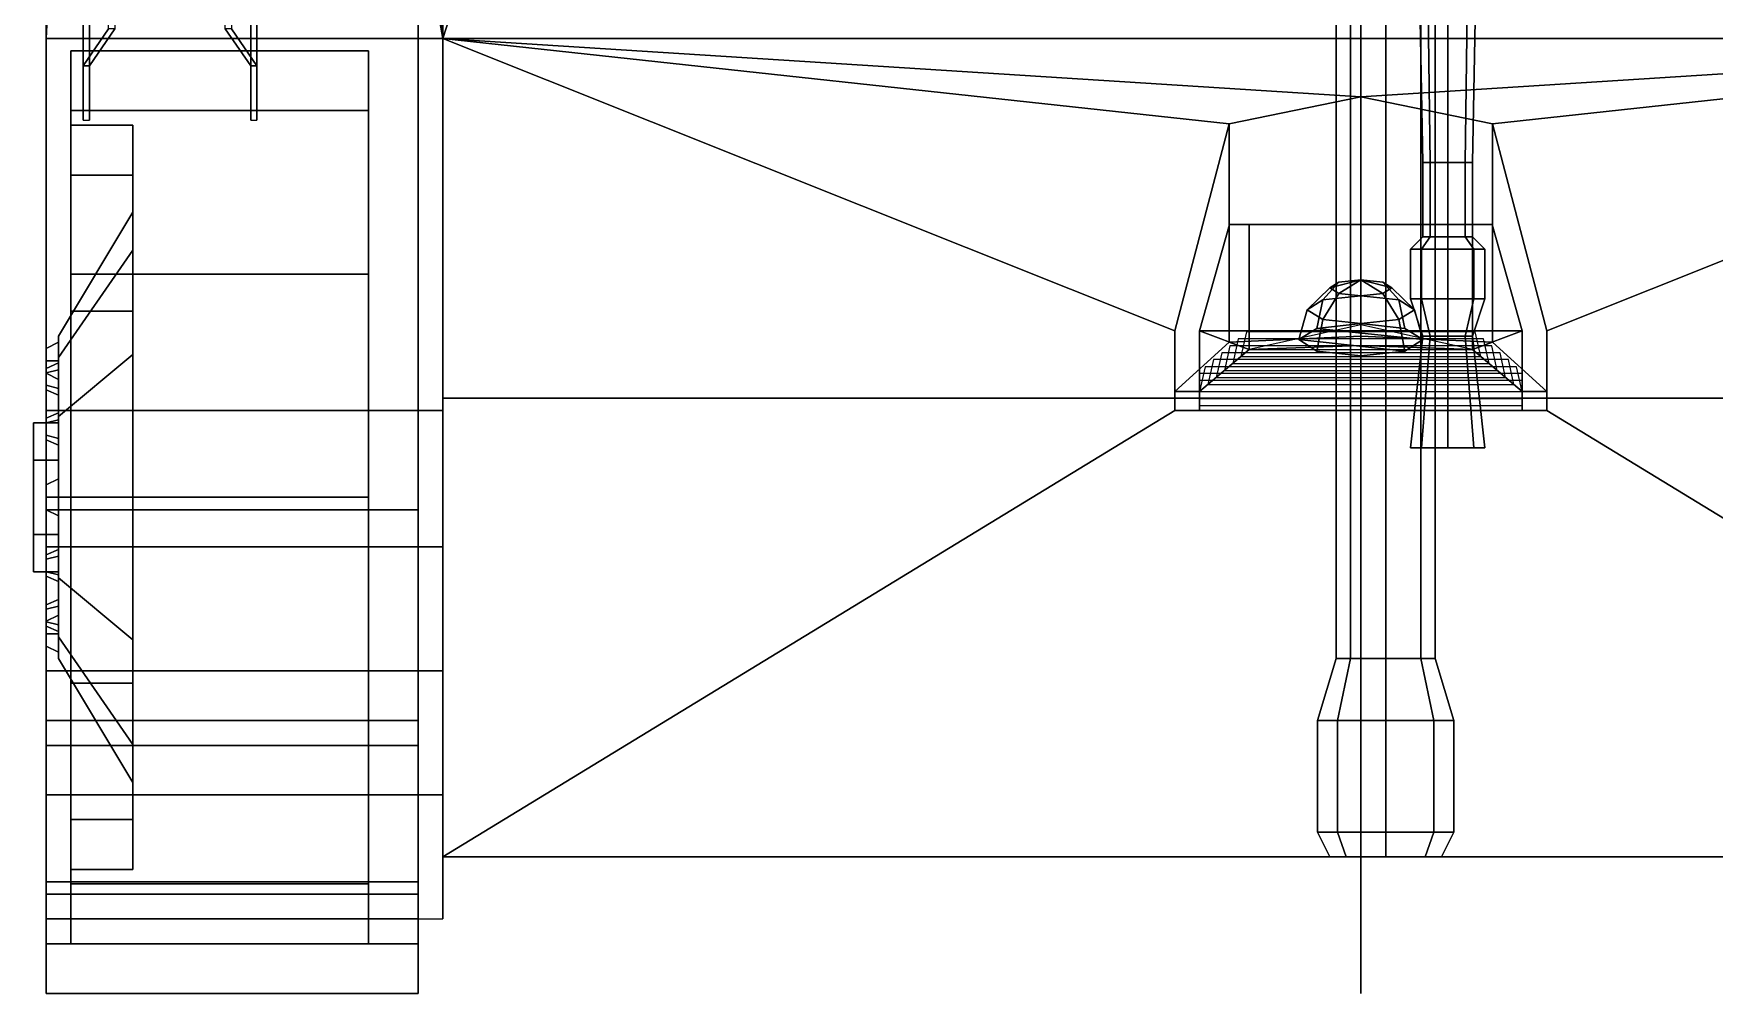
# Model space of a CAD drawing. Header units: millimetres. Extents: x -1.07 to 1.07, y -4.27 to 2.56.
# Drawn here: x -1.07 to 0.285, y -2.32 to -1.546 of the extents above; entities that cross this region are included whole.
import ezdxf

# ---------------------------------------------------------------- set-up
doc = ezdxf.new("R2010")
doc.units = ezdxf.units.MM
for name, color, linetype in [('fenders', 6, 'Continuous'), ('gun', 1, 'Continuous'), ('reference', 9, 'Continuous'), ('tracks', 3, 'Continuous'), ('wheels', 2, 'Continuous')]:
    doc.layers.add(name, color=color, linetype=linetype)

msp = doc.modelspace()

# ---------------------------------------------------------------- linework, layer by layer
for points in [[(-0.74, 2.22, 0.85), (-0.74, 1.82, 0.3), (-0.74, -1.84, 0.3), (-0.74, -2.21, 0.64)], [(-0.74, 2.22, 0.85), (-0.74, 2.22, 0.85), (-0.74, -2.21, 0.64), (-0.74, -1.55, 1.06)], [(-0.74, -1.84, 0.3), (-0.74, 1.82, 0.3), (0.74, 1.82, 0.3), (0.74, -1.84, 0.3)], [(-0.76, -1.08, 1.1408), (-0.76, -1.08, 1.1408), (-0.99, -0.14, 0.9815), (-0.74, -1.55, 1.06)], [(-0.76, -1.08, 1.1408), (-0.74, -1.55, 1.06), (-0.74, -1.55, 1.06), (-0.64, -1.24, 1.1133)], [(-0.03, -1.08, 1.1408), (-0.15, -1.24, 1.1133), (0.74, -1.55, 1.06), (0.7767, -1.08, 1.1408)], [(-0.64, -1.24, 1.1133), (-0.74, -1.55, 1.06), (0.74, -1.55, 1.06), (-0.15, -1.24, 1.1133)], [(-1.03, -1.55, 1.06), (-1.03, -1.572, 1.14), (-1.03, -1.33, 1.14), (-1.03, -1.33, 1.0477)], [(-1.03, -1.572, 1.14), (-1.0095, -1.5423, 1.1895), (-1.0095, -1.33, 1.1895), (-1.03, -1.33, 1.14)], [(-1.025, -1.572, 1.14), (-1.025, -1.55, 1.06), (-1.025, -1.33, 1.0477), (-1.025, -1.33, 1.14)], [(-1.0045, -1.5423, 1.1895), (-1.025, -1.572, 1.14), (-1.025, -1.33, 1.14), (-1.0045, -1.33, 1.1895)], [(-0.895, -1.572, 1.14), (-0.9155, -1.5423, 1.1895), (-0.9155, -1.33, 1.1895), (-0.895, -1.33, 1.14)], [(-0.9105, -1.5423, 1.1895), (-0.89, -1.572, 1.14), (-0.89, -1.33, 1.14), (-0.9105, -1.33, 1.1895)], [(-0.895, -1.55, 1.06), (-0.895, -1.572, 1.14), (-0.895, -1.33, 1.14), (-0.895, -1.33, 1.0477)], [(-0.89, -1.572, 1.14), (-0.89, -1.55, 1.06), (-0.89, -1.33, 1.0477), (-0.89, -1.33, 1.14)], [(-1.025, -1.572, 1.14), (-1.0045, -1.5423, 1.1895), (-1.0095, -1.5423, 1.1895), (-1.03, -1.572, 1.14)], [(-0.9155, -1.5423, 1.1895), (-0.895, -1.572, 1.14), (-0.89, -1.572, 1.14), (-0.9105, -1.5423, 1.1895)], [(-1.03, -1.616, 1.0666), (-1.03, -1.616, 1.0666), (-1.03, -1.572, 1.14), (-1.03, -1.55, 1.06)], [(-1.025, -1.616, 1.0666), (-1.025, -1.616, 1.0666), (-1.025, -1.55, 1.06), (-1.025, -1.572, 1.14)], [(-0.895, -1.616, 1.0666), (-0.895, -1.616, 1.0666), (-0.895, -1.572, 1.14), (-0.895, -1.55, 1.06)], [(-0.89, -1.616, 1.0666), (-0.89, -1.616, 1.0666), (-0.89, -1.55, 1.06), (-0.89, -1.572, 1.14)], [(-0.74, -1.55, 1.06), (-0.74, -2.21, 0.64), (-0.15, -1.85, 0.8691), (-0.15, -1.7857, 0.91)], [(-0.15, -1.7857, 0.91), (-0.1061, -1.619, 1.0161), (-0.74, -1.55, 1.06)], [(-0.1061, -1.619, 1.0161), (0, -1.5971, 1.03), (-0.74, -1.55, 1.06)], [(0, -1.5971, 1.03), (0.74, -1.55, 1.06), (-0.74, -1.55, 1.06)], [(0.1061, -1.619, 1.0161), (0.74, -1.55, 1.06), (0, -1.5971, 1.03)], [(0.15, -1.7857, 0.91), (0.74, -1.55, 1.06), (0.1061, -1.619, 1.0161)], [(0.15, -1.7857, 0.91), (0.15, -1.85, 0.8691), (0.74, -2.21, 0.64), (0.74, -1.55, 1.06)], [(-1.025, -1.616, 1.0666), (-1.025, -1.572, 1.14), (-1.03, -1.572, 1.14), (-1.03, -1.616, 1.0666)], [(-0.895, -1.572, 1.14), (-0.895, -1.616, 1.0666), (-0.89, -1.616, 1.0666), (-0.89, -1.572, 1.14)], [(-0.1061, -1.7949, 1.0161), (0, -1.79, 1.03), (0, -1.5971, 1.03), (-0.1061, -1.619, 1.0161)], [(0, -1.79, 1.03), (0.1061, -1.7949, 1.0161), (0.1061, -1.619, 1.0161), (0, -1.5971, 1.03)], [(-0.15, -1.8347, 0.91), (-0.1061, -1.7949, 1.0161), (-0.1061, -1.619, 1.0161), (-0.15, -1.7857, 0.91)], [(0.1061, -1.7949, 1.0161), (0.15, -1.8347, 0.91), (0.15, -1.7857, 0.91), (0.1061, -1.619, 1.0161)], [(-0.1058, -1.7, 0.9645), (-0.09, -1.7, 1), (-0.09, -1.8009, 1), (-0.13, -1.7857, 0.91)], [(0.13, -1.7857, 0.91), (0.1058, -1.7, 0.9645), (-0.1058, -1.7, 0.9645), (-0.13, -1.7857, 0.91)], [(0.1058, -1.7, 0.9645), (0.09, -1.7, 1), (-0.09, -1.7, 1), (-0.1058, -1.7, 0.9645)], [(-0.09, -1.7, 1), (0, -1.7, 1.01), (0, -1.7975, 1.01), (-0.09, -1.8009, 1)], [(0.09, -1.7, 1), (0, -1.7, 1.01), (0, -1.7, 1.01), (-0.09, -1.7, 1)], [(0, -1.7, 1.01), (0.09, -1.7, 1), (0.09, -1.8009, 1), (0, -1.7975, 1.01)], [(0.09, -1.7, 1), (0.1058, -1.7, 0.9645), (0.13, -1.7857, 0.91), (0.09, -1.8009, 1)], [(-0.025, -1.7511, 0.9505), (-0.0433, -1.7688, 0.9552), (-0.0306, -1.7609, 0.9848), (-0.0177, -1.7465, 0.9676)], [(-0.0177, -1.7465, 0.9676), (-0.0306, -1.7609, 0.9848), (0, -1.7576, 0.9971), (0, -1.7446, 0.9746)], [(0, -1.7446, 0.9488), (-0.0177, -1.7557, 0.9334), (-0.025, -1.7511, 0.9505), (0, -1.7446, 0.9488)], [(0, -1.7446, 0.9488), (-0.025, -1.7511, 0.9505), (-0.0177, -1.7465, 0.9676), (0, -1.7446, 0.9488)], [(0, -1.7446, 0.9488), (0, -1.7576, 0.9263), (-0.0177, -1.7557, 0.9334), (0, -1.7446, 0.9488)], [(0, -1.7446, 0.9488), (-0.0177, -1.7465, 0.9676), (0, -1.7446, 0.9746), (0, -1.7446, 0.9488)], [(0, -1.7446, 0.9488), (0.025, -1.7511, 0.9505), (0.0177, -1.7557, 0.9334), (0, -1.7446, 0.9488)], [(0, -1.7446, 0.9488), (0.0177, -1.7557, 0.9334), (0, -1.7576, 0.9263), (0, -1.7446, 0.9488)], [(0, -1.7446, 0.9488), (0, -1.7446, 0.9746), (0.0177, -1.7465, 0.9676), (0, -1.7446, 0.9488)], [(0, -1.7446, 0.9746), (0, -1.7576, 0.9971), (0.0306, -1.7609, 0.9848), (0.0177, -1.7465, 0.9676)], [(0, -1.7446, 0.9488), (0.0177, -1.7465, 0.9676), (0.025, -1.7511, 0.9505), (0, -1.7446, 0.9488)], [(0.0177, -1.7465, 0.9676), (0.0306, -1.7609, 0.9848), (0.0433, -1.7688, 0.9552), (0.025, -1.7511, 0.9505)], [(-0.0433, -1.7688, 0.9552), (-0.05, -1.7929, 0.9617), (-0.0354, -1.7838, 0.9959), (-0.0306, -1.7609, 0.9848)], [(-0.0177, -1.7557, 0.9334), (-0.0306, -1.7767, 0.9257), (-0.0433, -1.7688, 0.9552), (-0.025, -1.7511, 0.9505)], [(-0.0306, -1.7609, 0.9848), (-0.0354, -1.7838, 0.9959), (0, -1.78, 1.01), (0, -1.7576, 0.9971)], [(0, -1.7576, 0.9263), (0, -1.78, 0.9134), (-0.0306, -1.7767, 0.9257), (-0.0177, -1.7557, 0.9334)], [(0.0177, -1.7557, 0.9334), (0.0306, -1.7767, 0.9257), (0, -1.78, 0.9134), (0, -1.7576, 0.9263)], [(0, -1.7576, 0.9971), (0, -1.78, 1.01), (0.0354, -1.7838, 0.9959), (0.0306, -1.7609, 0.9848)], [(0.025, -1.7511, 0.9505), (0.0433, -1.7688, 0.9552), (0.0306, -1.7767, 0.9257), (0.0177, -1.7557, 0.9334)], [(0.0306, -1.7609, 0.9848), (0.0354, -1.7838, 0.9959), (0.05, -1.7929, 0.9617), (0.0433, -1.7688, 0.9552)], [(-0.0306, -1.7767, 0.9257), (-0.0354, -1.8021, 0.9276), (-0.05, -1.7929, 0.9617), (-0.0433, -1.7688, 0.9552)], [(0.0433, -1.7688, 0.9552), (0.05, -1.7929, 0.9617), (0.0354, -1.8021, 0.9276), (0.0306, -1.7767, 0.9257)], [(-0.15, -1.85, 0.8691), (-0.15, -1.8347, 0.91), (-0.15, -1.7857, 0.91)], [(-0.13, -1.7857, 0.91), (-0.13, -1.7857, 0.91), (-0.13, -1.8347, 0.91), (-0.13, -1.85, 0.8691)], [(-0.13, -1.7857, 0.91), (-0.13, -1.7857, 0.91), (-0.09, -1.8009, 1), (-0.13, -1.8347, 0.91)], [(0.13, -1.85, 0.8691), (0.13, -1.7857, 0.91), (-0.13, -1.7857, 0.91), (-0.13, -1.85, 0.8691)], [(0.0967, -1.8065, 0.985), (0.0922, -1.7865, 0.995), (-0.0922, -1.7865, 0.995), (-0.0967, -1.8065, 0.985)], [(0.09, -1.8009, 1), (0, -1.7809, 1.01), (0, -1.7809, 1.01), (-0.09, -1.8009, 1)], [(0.0354, -1.8021, 0.9276), (0.05, -1.7929, 0.9617), (-0.0354, -1.7838, 0.9959), (-0.05, -1.7929, 0.9617)], [(0, -1.78, 0.9134), (0, -1.8059, 0.9134), (-0.0354, -1.8021, 0.9276), (-0.0306, -1.7767, 0.9257)], [(0.05, -1.7929, 0.9617), (0.0354, -1.7838, 0.9959), (0, -1.78, 1.01), (-0.0354, -1.7838, 0.9959)], [(0.0306, -1.7767, 0.9257), (0.0354, -1.8021, 0.9276), (0, -1.8059, 0.9134), (0, -1.78, 0.9134)], [(0.13, -1.7857, 0.91), (0.13, -1.7857, 0.91), (0.13, -1.8347, 0.91), (0.09, -1.8009, 1)], [(0.13, -1.7857, 0.91), (0.13, -1.7857, 0.91), (0.13, -1.85, 0.8691), (0.13, -1.8347, 0.91)], [(0.15, -1.8347, 0.91), (0.15, -1.85, 0.8691), (0.15, -1.7857, 0.91)], [(-0.13, -1.8347, 0.91), (-0.09, -1.8009, 1), (-0.1061, -1.7949, 1.0161), (-0.15, -1.8347, 0.91)], [(0.11, -1.8178, 0.955), (0.1056, -1.7978, 0.965), (-0.1056, -1.7978, 0.965), (-0.11, -1.8178, 0.955)], [(-0.09, -1.8009, 1), (0, -1.7975, 1.01), (0, -1.79, 1.03), (-0.1061, -1.7949, 1.0161)], [(0.1033, -1.8122, 0.97), (0.0989, -1.7922, 0.98), (-0.0989, -1.7922, 0.98), (-0.1033, -1.8122, 0.97)], [(0, -1.8059, 0.9134), (0.0354, -1.8021, 0.9276), (-0.05, -1.7929, 0.9617), (-0.0354, -1.8021, 0.9276)], [(0, -1.7975, 1.01), (0.09, -1.8009, 1), (0.1061, -1.7949, 1.0161), (0, -1.79, 1.03)], [(0.09, -1.8009, 1), (0.13, -1.8347, 0.91), (0.15, -1.8347, 0.91), (0.1061, -1.7949, 1.0161)], [(0.13, -1.8347, 0.91), (0.1256, -1.8147, 0.92), (-0.1256, -1.8147, 0.92), (-0.13, -1.8347, 0.91)], [(0.1233, -1.829, 0.925), (0.1189, -1.809, 0.935), (-0.1189, -1.809, 0.935), (-0.1233, -1.829, 0.925)], [(0.1167, -1.8234, 0.94), (0.1122, -1.8034, 0.95), (-0.1122, -1.8034, 0.95), (-0.1167, -1.8234, 0.94)], [(0.13, -1.8403, 0.895), (0.13, -1.8203, 0.905), (-0.13, -1.8203, 0.905), (-0.13, -1.8403, 0.895)], [(0.13, -1.8459, 0.88), (0.13, -1.8259, 0.89), (-0.13, -1.8259, 0.89), (-0.13, -1.8459, 0.88)], [(-0.74, -2.21, 0.64), (-0.74, -1.84, 0.3), (0.74, -1.84, 0.3), (0.74, -2.21, 0.64)], [(-0.13, -1.85, 0.8691), (-0.13, -1.8347, 0.91), (-0.15, -1.8347, 0.91), (-0.15, -1.85, 0.8691)], [(0.13, -1.8347, 0.91), (0.13, -1.85, 0.8691), (0.15, -1.85, 0.8691), (0.15, -1.8347, 0.91)], [(-0.15, -1.85, 0.8691), (-0.74, -2.21, 0.64), (0.74, -2.21, 0.64), (0.15, -1.85, 0.8691)]]:
    msp.add_3dface(points)
at = {"layer": 'fenders'}
for points in [[(-1.06, 2.22, 0.82), (-1.06, -1.85, 1.05), (-1.06, -1.55, 1.06), (-1.06, 2.22, 0.85)], [(-1.06, 1.22, 0.9057), (-1.06, -1.55, 1.06), (-1.06, -1.55, 1.06), (-0.99, -0.14, 0.9815)], [(-0.99, -0.14, 0.9815), (-1.06, -1.55, 1.06), (-1.06, -1.55, 1.06), (-0.74, -1.55, 1.06)], [(-1.06, -1.85, 1.05), (-1.06, -1.85, 1.05), (-1.06, -1.85, 1.09), (-1.06, -1.55, 1.06)], [(-1.06, -1.55, 1.06), (-1.06, -1.85, 1.09), (-0.74, -1.85, 1.09), (-0.74, -1.55, 1.06)], [(-0.74, -1.96, 1.09), (-0.74, -2.06, 1.07), (-0.74, -2.21, 0.64), (-0.74, -1.55, 1.06)], [(-0.74, -1.85, 1.09), (-0.74, -1.96, 1.09), (-0.74, -1.55, 1.06)], [(-1.06, -1.85, 1.05), (-1.06, -1.95, 1.05), (-1.06, -1.96, 1.09), (-1.06, -1.85, 1.09)], [(-1.06, -1.85, 1.09), (-1.06, -1.96, 1.09), (-0.74, -1.96, 1.09), (-0.74, -1.85, 1.09)], [(-1.06, -1.95, 1.05), (-1.06, -2.04, 1.04), (-1.06, -2.06, 1.07), (-1.06, -1.96, 1.09)], [(-1.06, -1.96, 1.09), (-1.06, -2.06, 1.07), (-0.74, -2.06, 1.07), (-0.74, -1.96, 1.09)], [(-1.06, -2.04, 1.04), (-1.06, -2.14, 0.99), (-1.06, -2.16, 1.02), (-1.06, -2.06, 1.07)], [(-1.06, -2.06, 1.07), (-1.06, -2.16, 1.02), (-0.74, -2.16, 1.02), (-0.74, -2.06, 1.07)], [(-1.06, -2.14, 0.99), (-1.06, -2.24, 0.91), (-1.06, -2.26, 0.93), (-1.06, -2.16, 1.02)], [(-1.06, -2.16, 1.02), (-1.06, -2.26, 0.93), (-0.74, -2.26, 0.93), (-0.74, -2.16, 1.02)], [(-0.74, -2.16, 1.02), (-0.74, -2.26, 0.93), (-0.74, -2.21, 0.64)]]:
    msp.add_3dface(points, dxfattribs=at)
at = {"layer": 'gun'}
for points in [[(0.04, -1.12, 1.63), (0.0488, -1.12, 1.6088), (0.0559, -1.65, 1.6159), (0.05, -1.65, 1.63)], [(0.0488, -1.12, 1.6512), (0.04, -1.12, 1.63), (0.05, -1.65, 1.63), (0.0559, -1.65, 1.6441)], [(0.0488, -1.12, 1.6088), (0.07, -1.12, 1.6), (0.07, -1.65, 1.61), (0.0559, -1.65, 1.6159)], [(0.07, -1.12, 1.66), (0.0488, -1.12, 1.6512), (0.0559, -1.65, 1.6441), (0.07, -1.65, 1.65)], [(0.07, -1.12, 1.6), (0.0912, -1.12, 1.6088), (0.0841, -1.65, 1.6159), (0.07, -1.65, 1.61)], [(0.0912, -1.12, 1.6512), (0.07, -1.12, 1.66), (0.07, -1.65, 1.65), (0.0841, -1.65, 1.6441)], [(0.0912, -1.12, 1.6088), (0.1, -1.12, 1.63), (0.09, -1.65, 1.63), (0.0841, -1.65, 1.6159)], [(0.1, -1.12, 1.63), (0.0912, -1.12, 1.6512), (0.0841, -1.65, 1.6441), (0.09, -1.65, 1.63)], [(-0.02, -2.05, 13.11), (-0.0083, -2.05, 13.1383), (-0.0083, -1.29, 13.1383), (-0.02, -1.29, 13.11)], [(-0.0083, -2.05, 13.0817), (-0.02, -2.05, 13.11), (-0.02, -1.29, 13.11), (-0.0083, -1.29, 13.0817)], [(-0.0083, -2.05, 13.1383), (0.02, -2.05, 13.15), (0.02, -1.29, 13.15), (-0.0083, -1.29, 13.1383)], [(0.02, -2.05, 13.07), (-0.0083, -2.05, 13.0817), (-0.0083, -1.29, 13.0817), (0.02, -1.29, 13.07)], [(0.02, -2.05, 13.15), (0.0483, -2.05, 13.1383), (0.0483, -1.29, 13.1383), (0.02, -1.29, 13.15)], [(0.0483, -2.05, 13.0817), (0.02, -2.05, 13.07), (0.02, -1.29, 13.07), (0.0483, -1.29, 13.0817)], [(0.0483, -2.05, 13.1383), (0.06, -2.05, 13.11), (0.06, -1.29, 13.11), (0.0483, -1.29, 13.1383)], [(0.06, -2.05, 13.11), (0.0483, -2.05, 13.0817), (0.0483, -1.29, 13.0817), (0.06, -1.29, 13.11)], [(0.05, -1.71, 1.63), (0.0559, -1.71, 1.6441), (0.0559, -1.65, 1.6441), (0.05, -1.65, 1.63)], [(0.0559, -1.71, 1.6159), (0.05, -1.71, 1.63), (0.05, -1.65, 1.63), (0.0559, -1.65, 1.6159)], [(0.0559, -1.71, 1.6441), (0.07, -1.71, 1.65), (0.07, -1.65, 1.65), (0.0559, -1.65, 1.6441)], [(0.07, -1.71, 1.61), (0.0559, -1.71, 1.6159), (0.0559, -1.65, 1.6159), (0.07, -1.65, 1.61)], [(0.07, -1.71, 1.65), (0.0841, -1.71, 1.6441), (0.0841, -1.65, 1.6441), (0.07, -1.65, 1.65)], [(0.0841, -1.71, 1.6159), (0.07, -1.71, 1.61), (0.07, -1.65, 1.61), (0.0841, -1.65, 1.6159)], [(0.0841, -1.71, 1.6441), (0.09, -1.71, 1.63), (0.09, -1.65, 1.63), (0.0841, -1.65, 1.6441)], [(0.09, -1.71, 1.63), (0.0841, -1.71, 1.6159), (0.0841, -1.65, 1.6159), (0.09, -1.65, 1.63)], [(0.04, -1.72, 1.63), (0.0488, -1.72, 1.6512), (0.0559, -1.71, 1.6441), (0.05, -1.71, 1.63)], [(0.0488, -1.72, 1.6088), (0.04, -1.72, 1.63), (0.05, -1.71, 1.63), (0.0559, -1.71, 1.6159)], [(0.04, -1.76, 1.63), (0.0488, -1.76, 1.6512), (0.0488, -1.72, 1.6512), (0.04, -1.72, 1.63)], [(0.0488, -1.76, 1.6088), (0.04, -1.76, 1.63), (0.04, -1.72, 1.63), (0.0488, -1.72, 1.6088)], [(0.0488, -1.72, 1.6512), (0.07, -1.72, 1.66), (0.07, -1.71, 1.65), (0.0559, -1.71, 1.6441)], [(0.07, -1.72, 1.6), (0.0488, -1.72, 1.6088), (0.0559, -1.71, 1.6159), (0.07, -1.71, 1.61)], [(0.0488, -1.76, 1.6512), (0.07, -1.76, 1.66), (0.07, -1.72, 1.66), (0.0488, -1.72, 1.6512)], [(0.07, -1.76, 1.6), (0.0488, -1.76, 1.6088), (0.0488, -1.72, 1.6088), (0.07, -1.72, 1.6)], [(0.07, -1.72, 1.66), (0.0912, -1.72, 1.6512), (0.0841, -1.71, 1.6441), (0.07, -1.71, 1.65)], [(0.0912, -1.72, 1.6088), (0.07, -1.72, 1.6), (0.07, -1.71, 1.61), (0.0841, -1.71, 1.6159)], [(0.07, -1.76, 1.66), (0.0912, -1.76, 1.6512), (0.0912, -1.72, 1.6512), (0.07, -1.72, 1.66)], [(0.0912, -1.76, 1.6088), (0.07, -1.76, 1.6), (0.07, -1.72, 1.6), (0.0912, -1.72, 1.6088)], [(0.0912, -1.72, 1.6512), (0.1, -1.72, 1.63), (0.09, -1.71, 1.63), (0.0841, -1.71, 1.6441)], [(0.1, -1.72, 1.63), (0.0912, -1.72, 1.6088), (0.0841, -1.71, 1.6159), (0.09, -1.71, 1.63)], [(0.0912, -1.76, 1.6512), (0.1, -1.76, 1.63), (0.1, -1.72, 1.63), (0.0912, -1.72, 1.6512)], [(0.1, -1.76, 1.63), (0.0912, -1.76, 1.6088), (0.0912, -1.72, 1.6088), (0.1, -1.72, 1.63)], [(0.04, -1.76, 1.63), (0.0488, -1.76, 1.6088), (0.0559, -1.79, 1.6159), (0.05, -1.79, 1.63)], [(0.0488, -1.76, 1.6512), (0.04, -1.76, 1.63), (0.05, -1.79, 1.63), (0.0559, -1.79, 1.6441)], [(0.0488, -1.76, 1.6088), (0.07, -1.76, 1.6), (0.07, -1.79, 1.61), (0.0559, -1.79, 1.6159)], [(0.07, -1.76, 1.66), (0.0488, -1.76, 1.6512), (0.0559, -1.79, 1.6441), (0.07, -1.79, 1.65)], [(0.07, -1.76, 1.6), (0.0912, -1.76, 1.6088), (0.0841, -1.79, 1.6159), (0.07, -1.79, 1.61)], [(0.0912, -1.76, 1.6512), (0.07, -1.76, 1.66), (0.07, -1.79, 1.65), (0.0841, -1.79, 1.6441)], [(0.0912, -1.76, 1.6088), (0.1, -1.76, 1.63), (0.09, -1.79, 1.63), (0.0841, -1.79, 1.6159)], [(0.1, -1.76, 1.63), (0.0912, -1.76, 1.6512), (0.0841, -1.79, 1.6441), (0.09, -1.79, 1.63)], [(0.04, -1.88, 1.63), (0.0488, -1.88, 1.6512), (0.0559, -1.79, 1.6441), (0.05, -1.79, 1.63)], [(0.0488, -1.88, 1.6088), (0.04, -1.88, 1.63), (0.05, -1.79, 1.63), (0.0559, -1.79, 1.6159)], [(0.0488, -1.88, 1.6512), (0.07, -1.88, 1.66), (0.07, -1.79, 1.65), (0.0559, -1.79, 1.6441)], [(0.07, -1.88, 1.6), (0.0488, -1.88, 1.6088), (0.0559, -1.79, 1.6159), (0.07, -1.79, 1.61)], [(0.07, -1.88, 1.66), (0.0912, -1.88, 1.6512), (0.0841, -1.79, 1.6441), (0.07, -1.79, 1.65)], [(0.0912, -1.88, 1.6088), (0.07, -1.88, 1.6), (0.07, -1.79, 1.61), (0.0841, -1.79, 1.6159)], [(0.0912, -1.88, 1.6512), (0.1, -1.88, 1.63), (0.09, -1.79, 1.63), (0.0841, -1.79, 1.6441)], [(0.1, -1.88, 1.63), (0.0912, -1.88, 1.6088), (0.0841, -1.79, 1.6159), (0.09, -1.79, 1.63)], [(0.0912, -1.88, 1.6088), (0.04, -1.88, 1.63), (0.0488, -1.88, 1.6088), (0.07, -1.88, 1.6)], [(0.1, -1.88, 1.63), (0.0488, -1.88, 1.6512), (0.04, -1.88, 1.63), (0.0912, -1.88, 1.6088)], [(0.0912, -1.88, 1.6512), (0.07, -1.88, 1.66), (0.0488, -1.88, 1.6512), (0.1, -1.88, 1.63)], [(-0.02, -2.05, 13.11), (-0.0083, -2.05, 13.0817), (-0.0189, -2.1, 13.0711), (-0.035, -2.1, 13.11)], [(-0.0083, -2.05, 13.1383), (-0.02, -2.05, 13.11), (-0.035, -2.1, 13.11), (-0.0189, -2.1, 13.1489)], [(-0.0083, -2.05, 13.0817), (0.02, -2.05, 13.07), (0.02, -2.1, 13.055), (-0.0189, -2.1, 13.0711)], [(0.02, -2.05, 13.15), (-0.0083, -2.05, 13.1383), (-0.0189, -2.1, 13.1489), (0.02, -2.1, 13.165)], [(0.02, -2.05, 13.07), (0.0483, -2.05, 13.0817), (0.0589, -2.1, 13.0711), (0.02, -2.1, 13.055)], [(0.0483, -2.05, 13.1383), (0.02, -2.05, 13.15), (0.02, -2.1, 13.165), (0.0589, -2.1, 13.1489)], [(0.0483, -2.05, 13.0817), (0.06, -2.05, 13.11), (0.075, -2.1, 13.11), (0.0589, -2.1, 13.0711)], [(0.06, -2.05, 13.11), (0.0483, -2.05, 13.1383), (0.0589, -2.1, 13.1489), (0.075, -2.1, 13.11)], [(-0.035, -2.19, 13.11), (-0.0189, -2.19, 13.1489), (-0.0189, -2.1, 13.1489), (-0.035, -2.1, 13.11)], [(-0.0189, -2.19, 13.0711), (-0.035, -2.19, 13.11), (-0.035, -2.1, 13.11), (-0.0189, -2.1, 13.0711)], [(-0.0189, -2.19, 13.1489), (0.02, -2.19, 13.165), (0.02, -2.1, 13.165), (-0.0189, -2.1, 13.1489)], [(0.02, -2.19, 13.055), (-0.0189, -2.19, 13.0711), (-0.0189, -2.1, 13.0711), (0.02, -2.1, 13.055)], [(0.02, -2.19, 13.165), (0.0589, -2.19, 13.1489), (0.0589, -2.1, 13.1489), (0.02, -2.1, 13.165)], [(0.0589, -2.19, 13.0711), (0.02, -2.19, 13.055), (0.02, -2.1, 13.055), (0.0589, -2.1, 13.0711)], [(0.0589, -2.19, 13.1489), (0.075, -2.19, 13.11), (0.075, -2.1, 13.11), (0.0589, -2.1, 13.1489)], [(0.075, -2.19, 13.11), (0.0589, -2.19, 13.0711), (0.0589, -2.1, 13.0711), (0.075, -2.1, 13.11)], [(-0.035, -2.19, 13.11), (-0.0189, -2.19, 13.0711), (-0.0118, -2.21, 13.0782), (-0.025, -2.21, 13.11)], [(-0.0189, -2.19, 13.1489), (-0.035, -2.19, 13.11), (-0.025, -2.21, 13.11), (-0.0118, -2.21, 13.1418)], [(-0.0189, -2.19, 13.0711), (0.02, -2.19, 13.055), (0.02, -2.21, 13.065), (-0.0118, -2.21, 13.0782)], [(0.02, -2.19, 13.165), (-0.0189, -2.19, 13.1489), (-0.0118, -2.21, 13.1418), (0.02, -2.21, 13.155)], [(0.02, -2.19, 13.055), (0.0589, -2.19, 13.0711), (0.0518, -2.21, 13.0782), (0.02, -2.21, 13.065)], [(0.0589, -2.19, 13.1489), (0.02, -2.19, 13.165), (0.02, -2.21, 13.155), (0.0518, -2.21, 13.1418)], [(0.0589, -2.19, 13.0711), (0.075, -2.19, 13.11), (0.065, -2.21, 13.11), (0.0518, -2.21, 13.0782)], [(0.075, -2.19, 13.11), (0.0589, -2.19, 13.1489), (0.0518, -2.21, 13.1418), (0.065, -2.21, 13.11)], [(0.065, -2.21, 13.11), (-0.0118, -2.21, 13.1418), (-0.025, -2.21, 13.11), (0.0518, -2.21, 13.0782)], [(0.0518, -2.21, 13.0782), (-0.025, -2.21, 13.11), (-0.0118, -2.21, 13.0782), (0.02, -2.21, 13.065)], [(0.0518, -2.21, 13.1418), (0.02, -2.21, 13.155), (-0.0118, -2.21, 13.1418), (0.065, -2.21, 13.11)]]:
    msp.add_3dface(points, dxfattribs=at)
at = {"layer": 'reference', "extrusion": (1, -1.22461e-16, 0)}
for p, q in [((0, 2.56, 5.33), (0, -2.32, 5.33)), ((0, -2.32, 5.35), (0, 2.5, 5.35))]:
    msp.add_line(p, q, dxfattribs=at)
at = {"layer": 'tracks'}
for points in [[(-0.76, -2.1, 0.33), (-0.76, -1.2, 0.03), (-1.06, -1.2, 0.03), (-1.06, -2.1, 0.33)], [(-1.06, -1.2, 0.03), (-1.06, -1.22), (-1.06, -2.1, 0.29), (-1.06, -2.1, 0.33)], [(-0.76, -2.1, 0.29), (-0.76, -1.22), (-0.76, -1.2, 0.03), (-0.76, -2.1, 0.33)], [(-1.06, -2.1, 0.29), (-1.06, -1.22), (-0.76, -1.22), (-0.76, -2.1, 0.29)], [(-0.76, -1.35, 0.96), (-0.76, -1.93, 1), (-1.06, -1.93, 1), (-1.06, -1.35, 0.96)], [(-1.06, -1.35, 0.99), (-1.06, -1.93, 1.03), (-0.76, -1.93, 1.03), (-0.76, -1.35, 0.99)], [(-1.06, -1.93, 1), (-1.06, -1.93, 1.03), (-1.06, -1.35, 0.99), (-1.06, -1.35, 0.96)], [(-0.76, -1.35, 0.99), (-0.76, -1.93, 1.03), (-0.76, -1.93, 1), (-0.76, -1.35, 0.96)], [(-0.76, -1.93, 1), (-0.76, -2.1, 0.95), (-1.06, -2.1, 0.95), (-1.06, -1.93, 1)], [(-1.06, -1.93, 1.03), (-1.06, -2.12, 0.98), (-0.76, -2.12, 0.98), (-0.76, -1.93, 1.03)], [(-1.06, -2.1, 0.95), (-1.06, -2.12, 0.98), (-1.06, -1.93, 1.03), (-1.06, -1.93, 1)], [(-0.76, -1.93, 1.03), (-0.76, -2.12, 0.98), (-0.76, -2.1, 0.95), (-0.76, -1.93, 1)], [(-0.76, -2.23, 0.46), (-0.76, -2.1, 0.33), (-1.06, -2.1, 0.33), (-1.06, -2.23, 0.46)], [(-1.06, -2.1, 0.33), (-1.06, -2.1, 0.29), (-1.06, -2.24, 0.43), (-1.06, -2.23, 0.46)], [(-1.06, -2.24, 0.43), (-1.06, -2.1, 0.29), (-0.76, -2.1, 0.29), (-0.76, -2.24, 0.43)], [(-1.06, -2.23, 0.82), (-1.06, -2.26, 0.84), (-1.06, -2.12, 0.98), (-1.06, -2.1, 0.95)], [(-0.76, -2.1, 0.95), (-0.76, -2.23, 0.82), (-1.06, -2.23, 0.82), (-1.06, -2.1, 0.95)], [(-0.76, -2.24, 0.43), (-0.76, -2.1, 0.29), (-0.76, -2.1, 0.33), (-0.76, -2.23, 0.46)], [(-0.76, -2.12, 0.98), (-0.76, -2.26, 0.84), (-0.76, -2.23, 0.82), (-0.76, -2.1, 0.95)], [(-1.06, -2.12, 0.98), (-1.06, -2.26, 0.84), (-0.76, -2.26, 0.84), (-0.76, -2.12, 0.98)], [(-0.76, -2.28, 0.64), (-0.76, -2.23, 0.46), (-1.06, -2.23, 0.46), (-1.06, -2.28, 0.64)], [(-1.06, -2.23, 0.46), (-1.06, -2.24, 0.43), (-1.06, -2.32, 0.64), (-1.06, -2.28, 0.64)], [(-0.76, -2.23, 0.82), (-0.76, -2.28, 0.64), (-1.06, -2.28, 0.64), (-1.06, -2.23, 0.82)], [(-1.06, -2.28, 0.64), (-1.06, -2.32, 0.64), (-1.06, -2.26, 0.84), (-1.06, -2.23, 0.82)], [(-0.76, -2.32, 0.64), (-0.76, -2.24, 0.43), (-0.76, -2.23, 0.46), (-0.76, -2.28, 0.64)], [(-0.76, -2.26, 0.84), (-0.76, -2.32, 0.64), (-0.76, -2.28, 0.64), (-0.76, -2.23, 0.82)], [(-1.06, -2.32, 0.64), (-1.06, -2.24, 0.43), (-0.76, -2.24, 0.43), (-0.76, -2.32, 0.64)], [(-1.06, -2.26, 0.84), (-1.06, -2.32, 0.64), (-0.76, -2.32, 0.64), (-0.76, -2.26, 0.84)]]:
    msp.add_3dface(points, dxfattribs=at)
at = {"layer": 'wheels'}
for points in [[(-0.8, -1.6082, 0.82), (-0.8, -1.56, 0.64), (-1.04, -1.56, 0.64), (-1.04, -1.6082, 0.82)], [(-1.04, -1.6082, 0.82), (-1.04, -1.56, 0.64), (-1.04, -1.62, 0.64), (-1.04, -1.6602, 0.79)], [(-0.8, -1.56, 0.64), (-0.8, -1.6082, 0.46), (-1.04, -1.6082, 0.46), (-1.04, -1.56, 0.64)], [(-1.04, -1.56, 0.64), (-1.04, -1.6082, 0.46), (-1.04, -1.6602, 0.49), (-1.04, -1.62, 0.64)], [(-0.8, -1.56, 0.64), (-0.8, -1.6082, 0.82), (-0.8, -1.6602, 0.79), (-0.8, -1.62, 0.64)], [(-0.8, -1.6082, 0.46), (-0.8, -1.56, 0.64), (-0.8, -1.62, 0.64), (-0.8, -1.6602, 0.49)], [(-1.04, -1.74, 0.9518), (-1.04, -1.6082, 0.82), (-1.04, -1.6602, 0.79), (-1.04, -1.77, 0.8998)], [(-1.04, -1.6082, 0.46), (-1.04, -1.74, 0.3282), (-1.04, -1.77, 0.3802), (-1.04, -1.6602, 0.49)], [(-0.8, -1.6082, 0.46), (-0.8, -1.74, 0.3282), (-1.04, -1.74, 0.3282), (-1.04, -1.6082, 0.46)], [(-0.8, -1.74, 0.9518), (-0.8, -1.6082, 0.82), (-1.04, -1.6082, 0.82), (-1.04, -1.74, 0.9518)], [(-0.8, -1.6082, 0.82), (-0.8, -1.74, 0.9518), (-0.8, -1.77, 0.8998), (-0.8, -1.6602, 0.79)], [(-0.8, -1.74, 0.3282), (-0.8, -1.6082, 0.46), (-0.8, -1.6602, 0.49), (-0.8, -1.77, 0.3802)], [(-0.99, -1.6602, 0.49), (-0.99, -1.62, 0.64), (-1.04, -1.62, 0.64), (-1.04, -1.6602, 0.49)], [(-0.99, -1.62, 0.64), (-0.99, -1.6602, 0.79), (-1.04, -1.6602, 0.79), (-1.04, -1.62, 0.64)], [(-0.99, -1.62, 0.64), (-0.99, -1.6602, 0.49), (-0.99, -1.7208, 0.525), (-0.99, -1.69, 0.64)], [(-0.99, -1.6602, 0.79), (-0.99, -1.62, 0.64), (-0.99, -1.69, 0.64), (-0.99, -1.7208, 0.755)], [(-0.8, -2.1798, 0.49), (-0.8, -1.62, 0.64), (-0.8, -1.6602, 0.79), (-0.8, -2.22, 0.64)], [(-0.8, -2.07, 0.3802), (-0.8, -1.6602, 0.49), (-0.8, -1.62, 0.64), (-0.8, -2.1798, 0.49)], [(-0.99, -1.6602, 0.79), (-0.99, -1.77, 0.8998), (-1.04, -1.77, 0.8998), (-1.04, -1.6602, 0.79)], [(-0.99, -1.77, 0.3802), (-0.99, -1.6602, 0.49), (-1.04, -1.6602, 0.49), (-1.04, -1.77, 0.3802)], [(-0.99, -1.77, 0.8998), (-0.99, -1.6602, 0.79), (-0.99, -1.7208, 0.755), (-0.99, -1.805, 0.8392)], [(-0.99, -1.6602, 0.49), (-0.99, -1.77, 0.3802), (-0.99, -1.805, 0.4408), (-0.99, -1.7208, 0.525)], [(-0.8, -2.22, 0.64), (-0.8, -1.6602, 0.79), (-0.8, -1.77, 0.8998), (-0.8, -2.1798, 0.79)], [(-0.8, -1.92, 0.34), (-0.8, -1.77, 0.3802), (-0.8, -1.6602, 0.49), (-0.8, -2.07, 0.3802)], [(-0.99, -1.7208, 0.755), (-0.99, -1.69, 0.64), (-1.05, -1.79, 0.64), (-1.05, -1.8074, 0.705)], [(-0.99, -1.69, 0.64), (-0.99, -1.7208, 0.525), (-1.05, -1.8074, 0.575), (-1.05, -1.79, 0.64)], [(-0.99, -1.805, 0.8392), (-0.99, -1.7208, 0.755), (-1.05, -1.8074, 0.705), (-1.05, -1.855, 0.7526)], [(-0.99, -1.7208, 0.525), (-0.99, -1.805, 0.4408), (-1.05, -1.855, 0.5274), (-1.05, -1.8074, 0.575)], [(-1.04, -1.74, 0.3282), (-1.04, -1.92, 0.28), (-1.04, -1.92, 0.34), (-1.04, -1.77, 0.3802)], [(-0.8, -1.74, 0.3282), (-0.8, -1.92, 0.28), (-1.04, -1.92, 0.28), (-1.04, -1.74, 0.3282)], [(-1.04, -1.92, 1), (-1.04, -1.74, 0.9518), (-1.04, -1.77, 0.8998), (-1.04, -1.92, 0.94)], [(-0.8, -1.92, 1), (-0.8, -1.74, 0.9518), (-1.04, -1.74, 0.9518), (-1.04, -1.92, 1)], [(-0.8, -1.92, 0.28), (-0.8, -1.74, 0.3282), (-0.8, -1.77, 0.3802), (-0.8, -1.92, 0.34)], [(-0.8, -1.74, 0.9518), (-0.8, -1.92, 1), (-0.8, -1.92, 0.94), (-0.8, -1.77, 0.8998)], [(-0.99, -1.92, 0.34), (-0.99, -1.77, 0.3802), (-1.04, -1.77, 0.3802), (-1.04, -1.92, 0.34)], [(-0.99, -1.77, 0.8998), (-0.99, -1.92, 0.94), (-1.04, -1.92, 0.94), (-1.04, -1.77, 0.8998)], [(-0.99, -1.77, 0.3802), (-0.99, -1.92, 0.34), (-0.99, -1.92, 0.41), (-0.99, -1.805, 0.4408)], [(-0.99, -1.92, 0.94), (-0.99, -1.77, 0.8998), (-0.99, -1.805, 0.8392), (-0.99, -1.92, 0.87)], [(-0.8, -2.1798, 0.79), (-0.8, -1.77, 0.8998), (-0.8, -1.92, 0.94), (-0.8, -2.07, 0.8998)], [(-1.05, -1.81, 0.655), (-1.05, -1.795, 0.64), (-1.06, -1.8, 0.64), (-1.06, -1.81, 0.65)], [(-1.05, -1.795, 0.64), (-1.05, -1.81, 0.625), (-1.06, -1.81, 0.63), (-1.06, -1.8, 0.64)], [(-1.06, -1.8, 0.64), (-1.06, -1.81, 0.63), (-1.06, -1.82, 0.64), (-1.06, -1.81, 0.65)], [(-1.05, -1.8074, 0.705), (-1.05, -1.79, 0.64), (-1.05, -1.795, 0.64), (-1.05, -1.8117, 0.7025)], [(-1.05, -1.79, 0.64), (-1.05, -1.8074, 0.575), (-1.05, -1.8117, 0.5775), (-1.05, -1.795, 0.64)], [(-1.05, -1.8117, 0.7025), (-1.05, -1.795, 0.64), (-1.05, -1.81, 0.655), (-1.05, -1.8172, 0.682)], [(-1.05, -1.795, 0.64), (-1.05, -1.8117, 0.5775), (-1.05, -1.8172, 0.598), (-1.05, -1.81, 0.625)], [(-1.05, -1.825, 0.64), (-1.05, -1.81, 0.655), (-1.06, -1.81, 0.65), (-1.06, -1.82, 0.64)], [(-1.05, -1.81, 0.625), (-1.05, -1.825, 0.64), (-1.06, -1.82, 0.64), (-1.06, -1.81, 0.63)], [(-1.05, -1.8322, 0.708), (-1.05, -1.8117, 0.7025), (-1.06, -1.8161, 0.7), (-1.06, -1.8297, 0.7037)], [(-1.05, -1.8117, 0.7025), (-1.05, -1.8172, 0.682), (-1.06, -1.8197, 0.6863), (-1.06, -1.8161, 0.7)], [(-1.05, -1.8172, 0.598), (-1.05, -1.8117, 0.5775), (-1.06, -1.8161, 0.58), (-1.06, -1.8197, 0.5937)], [(-1.05, -1.8117, 0.5775), (-1.05, -1.8322, 0.572), (-1.06, -1.8297, 0.5763), (-1.06, -1.8161, 0.58)], [(-0.99, -1.92, 0.87), (-0.99, -1.805, 0.8392), (-1.05, -1.855, 0.7526), (-1.05, -1.92, 0.77)], [(-0.99, -1.805, 0.4408), (-0.99, -1.92, 0.41), (-1.05, -1.92, 0.51), (-1.05, -1.855, 0.5274)], [(-1.05, -1.855, 0.7526), (-1.05, -1.8074, 0.705), (-1.05, -1.8117, 0.7025), (-1.05, -1.8575, 0.7483)], [(-1.05, -1.8074, 0.575), (-1.05, -1.855, 0.5274), (-1.05, -1.8575, 0.5317), (-1.05, -1.8117, 0.5775)], [(-1.05, -1.8172, 0.682), (-1.05, -1.81, 0.655), (-1.05, -1.825, 0.64), (-1.05, -1.8377, 0.6875)], [(-1.05, -1.81, 0.625), (-1.05, -1.8172, 0.598), (-1.05, -1.8377, 0.5925), (-1.05, -1.825, 0.64)], [(-1.05, -1.8575, 0.7483), (-1.05, -1.8117, 0.7025), (-1.05, -1.8322, 0.708), (-1.05, -1.852, 0.7278)], [(-1.05, -1.8117, 0.5775), (-1.05, -1.8575, 0.5317), (-1.05, -1.852, 0.5522), (-1.05, -1.8322, 0.572)], [(-1.06, -1.8161, 0.7), (-1.06, -1.8197, 0.6863), (-1.06, -1.8334, 0.69), (-1.06, -1.8297, 0.7037)], [(-1.06, -1.8161, 0.58), (-1.06, -1.8297, 0.5763), (-1.06, -1.8334, 0.59), (-1.06, -1.8197, 0.5937)], [(-1.05, -1.8172, 0.682), (-1.05, -1.8377, 0.6875), (-1.06, -1.8334, 0.69), (-1.06, -1.8197, 0.6863)], [(-1.05, -1.8377, 0.5925), (-1.05, -1.8172, 0.598), (-1.06, -1.8197, 0.5937), (-1.06, -1.8334, 0.59)], [(-1.05, -1.8377, 0.6875), (-1.05, -1.825, 0.64), (-1.05, -1.86, 0.64), (-1.05, -1.89, 0.692)], [(-1.05, -1.825, 0.64), (-1.05, -1.8377, 0.5925), (-1.05, -1.86, 0.64)], [(-1.05, -1.8377, 0.6875), (-1.05, -1.8322, 0.708), (-1.06, -1.8297, 0.7037), (-1.06, -1.8334, 0.69)], [(-1.05, -1.8322, 0.572), (-1.05, -1.8377, 0.5925), (-1.06, -1.8334, 0.59), (-1.06, -1.8297, 0.5763)], [(-1.05, -1.852, 0.7278), (-1.05, -1.8322, 0.708), (-1.05, -1.8377, 0.6875), (-1.05, -1.8725, 0.7223)], [(-1.05, -1.8322, 0.572), (-1.05, -1.852, 0.5522), (-1.05, -1.8725, 0.5577), (-1.05, -1.8377, 0.5925)], [(-1.05, -1.8725, 0.7223), (-1.05, -1.8377, 0.6875), (-1.05, -1.89, 0.692)], [(-1.05, -1.8377, 0.5925), (-1.05, -1.8725, 0.5577), (-1.05, -1.89, 0.588), (-1.05, -1.86, 0.64)], [(-1.05, -1.852, 0.7278), (-1.05, -1.8725, 0.7223), (-1.06, -1.87, 0.7266), (-1.06, -1.8563, 0.7303)], [(-1.05, -1.8575, 0.7483), (-1.05, -1.852, 0.7278), (-1.06, -1.8563, 0.7303), (-1.06, -1.86, 0.7439)], [(-1.05, -1.852, 0.5522), (-1.05, -1.8575, 0.5317), (-1.06, -1.86, 0.5361), (-1.06, -1.8563, 0.5497)], [(-1.05, -1.8725, 0.5577), (-1.05, -1.852, 0.5522), (-1.06, -1.8563, 0.5497), (-1.06, -1.87, 0.5534)], [(-1.06, -1.86, 0.7439), (-1.06, -1.8563, 0.7303), (-1.06, -1.87, 0.7266), (-1.06, -1.8737, 0.7403)], [(-1.06, -1.86, 0.5361), (-1.06, -1.8737, 0.5397), (-1.06, -1.87, 0.5534), (-1.06, -1.8563, 0.5497)], [(-1.05, -1.92, 0.77), (-1.05, -1.855, 0.7526), (-1.05, -1.8575, 0.7483), (-1.05, -1.92, 0.765)], [(-1.05, -1.855, 0.5274), (-1.05, -1.92, 0.51), (-1.05, -1.92, 0.515), (-1.05, -1.8575, 0.5317)], [(-1.05, -1.89, 0.692), (-1.05, -1.86, 0.64), (-1.07, -1.86, 0.64), (-1.07, -1.89, 0.692)], [(-1.05, -1.86, 0.64), (-1.05, -1.89, 0.588), (-1.07, -1.89, 0.588), (-1.07, -1.86, 0.64)], [(-1.07, -1.95, 0.692), (-1.07, -1.89, 0.692), (-1.07, -1.86, 0.64), (-1.07, -1.98, 0.64)], [(-1.07, -1.98, 0.64), (-1.07, -1.86, 0.64), (-1.07, -1.89, 0.588), (-1.07, -1.95, 0.588)], [(-1.05, -1.878, 0.7428), (-1.05, -1.8575, 0.7483), (-1.06, -1.86, 0.7439), (-1.06, -1.8737, 0.7403)], [(-1.05, -1.8575, 0.5317), (-1.05, -1.878, 0.5372), (-1.06, -1.8737, 0.5397), (-1.06, -1.86, 0.5361)], [(-1.05, -1.92, 0.765), (-1.05, -1.8575, 0.7483), (-1.05, -1.878, 0.7428), (-1.05, -1.905, 0.75)], [(-1.05, -1.8575, 0.5317), (-1.05, -1.92, 0.515), (-1.05, -1.905, 0.53), (-1.05, -1.878, 0.5372)], [(-1.05, -1.8725, 0.7223), (-1.05, -1.878, 0.7428), (-1.06, -1.8737, 0.7403), (-1.06, -1.87, 0.7266)], [(-1.05, -1.878, 0.5372), (-1.05, -1.8725, 0.5577), (-1.06, -1.87, 0.5534), (-1.06, -1.8737, 0.5397)], [(-1.05, -1.905, 0.75), (-1.05, -1.878, 0.7428), (-1.05, -1.8725, 0.7223), (-1.05, -1.92, 0.735)], [(-1.05, -1.878, 0.5372), (-1.05, -1.905, 0.53), (-1.05, -1.92, 0.545), (-1.05, -1.8725, 0.5577)], [(-1.05, -1.92, 0.735), (-1.05, -1.8725, 0.7223), (-1.05, -1.89, 0.692), (-1.05, -1.95, 0.692)], [(-1.05, -1.8725, 0.5577), (-1.05, -1.92, 0.545), (-1.05, -1.89, 0.588)], [(-1.05, -1.95, 0.692), (-1.05, -1.89, 0.692), (-1.07, -1.89, 0.692), (-1.07, -1.95, 0.692)], [(-1.05, -1.89, 0.588), (-1.05, -1.95, 0.588), (-1.07, -1.95, 0.588), (-1.07, -1.89, 0.588)], [(-1.05, -1.92, 0.545), (-1.05, -1.9675, 0.5577), (-1.05, -1.95, 0.588), (-1.05, -1.89, 0.588)], [(-1.05, -1.905, 0.75), (-1.05, -1.92, 0.735), (-1.06, -1.92, 0.74), (-1.06, -1.91, 0.75)], [(-1.05, -1.92, 0.765), (-1.05, -1.905, 0.75), (-1.06, -1.91, 0.75), (-1.06, -1.92, 0.76)], [(-1.05, -1.905, 0.53), (-1.05, -1.92, 0.515), (-1.06, -1.92, 0.52), (-1.06, -1.91, 0.53)], [(-1.05, -1.92, 0.545), (-1.05, -1.905, 0.53), (-1.06, -1.91, 0.53), (-1.06, -1.92, 0.54)], [(-1.06, -1.92, 0.76), (-1.06, -1.91, 0.75), (-1.06, -1.92, 0.74), (-1.06, -1.93, 0.75)], [(-1.06, -1.92, 0.52), (-1.06, -1.93, 0.53), (-1.06, -1.92, 0.54), (-1.06, -1.91, 0.53)], [(-1.05, -1.935, 0.75), (-1.05, -1.92, 0.765), (-1.06, -1.92, 0.76), (-1.06, -1.93, 0.75)], [(-1.05, -1.92, 0.735), (-1.05, -1.935, 0.75), (-1.06, -1.93, 0.75), (-1.06, -1.92, 0.74)], [(-1.05, -1.935, 0.53), (-1.05, -1.92, 0.545), (-1.06, -1.92, 0.54), (-1.06, -1.93, 0.53)], [(-1.05, -1.92, 0.515), (-1.05, -1.935, 0.53), (-1.06, -1.93, 0.53), (-1.06, -1.92, 0.52)], [(-0.99, -2.035, 0.8392), (-0.99, -1.92, 0.87), (-1.05, -1.92, 0.77), (-1.05, -1.985, 0.7526)], [(-0.99, -1.92, 0.41), (-0.99, -2.035, 0.4408), (-1.05, -1.985, 0.5274), (-1.05, -1.92, 0.51)], [(-1.05, -1.962, 0.7428), (-1.05, -1.935, 0.75), (-1.05, -1.92, 0.735), (-1.05, -1.9675, 0.7223)], [(-1.05, -1.9825, 0.7483), (-1.05, -1.92, 0.765), (-1.05, -1.935, 0.75), (-1.05, -1.962, 0.7428)], [(-1.05, -1.985, 0.7526), (-1.05, -1.92, 0.77), (-1.05, -1.92, 0.765), (-1.05, -1.9825, 0.7483)], [(-1.05, -1.935, 0.53), (-1.05, -1.962, 0.5372), (-1.05, -1.9675, 0.5577), (-1.05, -1.92, 0.545)], [(-1.05, -1.92, 0.515), (-1.05, -1.9825, 0.5317), (-1.05, -1.962, 0.5372), (-1.05, -1.935, 0.53)], [(-1.05, -1.92, 0.51), (-1.05, -1.985, 0.5274), (-1.05, -1.9825, 0.5317), (-1.05, -1.92, 0.515)], [(-1.05, -1.9675, 0.7223), (-1.05, -1.92, 0.735), (-1.05, -1.95, 0.692)], [(-1.04, -1.92, 0.28), (-1.04, -2.1, 0.3282), (-1.04, -2.07, 0.3802), (-1.04, -1.92, 0.34)], [(-0.99, -2.07, 0.3802), (-0.99, -1.92, 0.34), (-1.04, -1.92, 0.34), (-1.04, -2.07, 0.3802)], [(-0.8, -1.92, 0.28), (-0.8, -2.1, 0.3282), (-1.04, -2.1, 0.3282), (-1.04, -1.92, 0.28)], [(-1.04, -2.1, 0.9518), (-1.04, -1.92, 1), (-1.04, -1.92, 0.94), (-1.04, -2.07, 0.8998)], [(-0.99, -1.92, 0.94), (-0.99, -2.07, 0.8998), (-1.04, -2.07, 0.8998), (-1.04, -1.92, 0.94)], [(-0.8, -2.1, 0.9518), (-0.8, -1.92, 1), (-1.04, -1.92, 1), (-1.04, -2.1, 0.9518)], [(-0.99, -1.92, 0.34), (-0.99, -2.07, 0.3802), (-0.99, -2.035, 0.4408), (-0.99, -1.92, 0.41)], [(-0.99, -2.07, 0.8998), (-0.99, -1.92, 0.94), (-0.99, -1.92, 0.87), (-0.99, -2.035, 0.8392)], [(-0.8, -2.1, 0.3282), (-0.8, -1.92, 0.28), (-0.8, -1.92, 0.34), (-0.8, -2.07, 0.3802)], [(-0.8, -1.92, 1), (-0.8, -2.1, 0.9518), (-0.8, -2.07, 0.8998), (-0.8, -1.92, 0.94)], [(-1.05, -1.98, 0.64), (-1.05, -1.95, 0.692), (-1.07, -1.95, 0.692), (-1.07, -1.98, 0.64)], [(-1.05, -1.95, 0.588), (-1.05, -1.98, 0.64), (-1.07, -1.98, 0.64), (-1.07, -1.95, 0.588)], [(-1.05, -2.0023, 0.5925), (-1.05, -2.015, 0.64), (-1.05, -1.98, 0.64), (-1.05, -1.95, 0.588)], [(-1.05, -1.9675, 0.5577), (-1.05, -2.0023, 0.5925), (-1.05, -1.95, 0.588)], [(-1.05, -2.0023, 0.6875), (-1.05, -1.9675, 0.7223), (-1.05, -1.95, 0.692), (-1.05, -1.98, 0.64)], [(-1.05, -1.962, 0.7428), (-1.05, -1.9675, 0.7223), (-1.06, -1.97, 0.7266), (-1.06, -1.9663, 0.7403)], [(-1.05, -1.9825, 0.7483), (-1.05, -1.962, 0.7428), (-1.06, -1.9663, 0.7403), (-1.06, -1.98, 0.7439)], [(-1.05, -1.962, 0.5372), (-1.05, -1.9825, 0.5317), (-1.06, -1.98, 0.5361), (-1.06, -1.9663, 0.5397)], [(-1.05, -1.9675, 0.5577), (-1.05, -1.962, 0.5372), (-1.06, -1.9663, 0.5397), (-1.06, -1.97, 0.5534)], [(-1.06, -1.98, 0.7439), (-1.06, -1.9663, 0.7403), (-1.06, -1.97, 0.7266), (-1.06, -1.9837, 0.7303)], [(-1.06, -1.98, 0.5361), (-1.06, -1.9837, 0.5497), (-1.06, -1.97, 0.5534), (-1.06, -1.9663, 0.5397)], [(-1.05, -1.9675, 0.7223), (-1.05, -1.988, 0.7278), (-1.06, -1.9837, 0.7303), (-1.06, -1.97, 0.7266)], [(-1.05, -1.988, 0.5522), (-1.05, -1.9675, 0.5577), (-1.06, -1.97, 0.5534), (-1.06, -1.9837, 0.5497)], [(-1.05, -2.0078, 0.708), (-1.05, -1.988, 0.7278), (-1.05, -1.9675, 0.7223), (-1.05, -2.0023, 0.6875)], [(-1.05, -1.988, 0.5522), (-1.05, -2.0078, 0.572), (-1.05, -2.0023, 0.5925), (-1.05, -1.9675, 0.5577)], [(-1.05, -1.988, 0.7278), (-1.05, -1.9825, 0.7483), (-1.06, -1.98, 0.7439), (-1.06, -1.9837, 0.7303)], [(-1.05, -1.9825, 0.5317), (-1.05, -1.988, 0.5522), (-1.06, -1.9837, 0.5497), (-1.06, -1.98, 0.5361)], [(-1.05, -2.015, 0.64), (-1.05, -2.0023, 0.6875), (-1.05, -1.98, 0.64)], [(-1.05, -2.0283, 0.7025), (-1.05, -1.9825, 0.7483), (-1.05, -1.988, 0.7278), (-1.05, -2.0078, 0.708)], [(-1.05, -2.0326, 0.705), (-1.05, -1.985, 0.7526), (-1.05, -1.9825, 0.7483), (-1.05, -2.0283, 0.7025)], [(-1.05, -1.9825, 0.5317), (-1.05, -2.0283, 0.5775), (-1.05, -2.0078, 0.572), (-1.05, -1.988, 0.5522)], [(-1.05, -1.985, 0.5274), (-1.05, -2.0326, 0.575), (-1.05, -2.0283, 0.5775), (-1.05, -1.9825, 0.5317)], [(-0.99, -2.1192, 0.755), (-0.99, -2.035, 0.8392), (-1.05, -1.985, 0.7526), (-1.05, -2.0326, 0.705)], [(-0.99, -2.035, 0.4408), (-0.99, -2.1192, 0.525), (-1.05, -2.0326, 0.575), (-1.05, -1.985, 0.5274)], [(-1.05, -2.0023, 0.6875), (-1.05, -2.0228, 0.682), (-1.06, -2.0203, 0.6863), (-1.06, -2.0066, 0.69)], [(-1.05, -2.0078, 0.708), (-1.05, -2.0023, 0.6875), (-1.06, -2.0066, 0.69), (-1.06, -2.0103, 0.7037)], [(-1.05, -2.0023, 0.5925), (-1.05, -2.0078, 0.572), (-1.06, -2.0103, 0.5763), (-1.06, -2.0066, 0.59)], [(-1.05, -2.0228, 0.598), (-1.05, -2.0023, 0.5925), (-1.06, -2.0066, 0.59), (-1.06, -2.0203, 0.5937)], [(-1.05, -2.0228, 0.598), (-1.05, -2.03, 0.625), (-1.05, -2.015, 0.64), (-1.05, -2.0023, 0.5925)], [(-1.05, -2.03, 0.655), (-1.05, -2.0228, 0.682), (-1.05, -2.0023, 0.6875), (-1.05, -2.015, 0.64)], [(-1.06, -2.0239, 0.7), (-1.06, -2.0103, 0.7037), (-1.06, -2.0066, 0.69), (-1.06, -2.0203, 0.6863)], [(-1.06, -2.0239, 0.58), (-1.06, -2.0203, 0.5937), (-1.06, -2.0066, 0.59), (-1.06, -2.0103, 0.5763)], [(-1.05, -2.0283, 0.7025), (-1.05, -2.0078, 0.708), (-1.06, -2.0103, 0.7037), (-1.06, -2.0239, 0.7)], [(-1.05, -2.0078, 0.572), (-1.05, -2.0283, 0.5775), (-1.06, -2.0239, 0.58), (-1.06, -2.0103, 0.5763)], [(-1.05, -2.03, 0.655), (-1.05, -2.015, 0.64), (-1.06, -2.02, 0.64), (-1.06, -2.03, 0.65)], [(-1.05, -2.015, 0.64), (-1.05, -2.03, 0.625), (-1.06, -2.03, 0.63), (-1.06, -2.02, 0.64)], [(-1.06, -2.04, 0.64), (-1.06, -2.03, 0.65), (-1.06, -2.02, 0.64), (-1.06, -2.03, 0.63)], [(-1.05, -2.0228, 0.682), (-1.05, -2.0283, 0.7025), (-1.06, -2.0239, 0.7), (-1.06, -2.0203, 0.6863)], [(-1.05, -2.0283, 0.5775), (-1.05, -2.0228, 0.598), (-1.06, -2.0203, 0.5937), (-1.06, -2.0239, 0.58)], [(-1.05, -2.045, 0.64), (-1.05, -2.03, 0.655), (-1.06, -2.03, 0.65), (-1.06, -2.04, 0.64)], [(-1.05, -2.03, 0.625), (-1.05, -2.045, 0.64), (-1.06, -2.04, 0.64), (-1.06, -2.03, 0.63)], [(-1.05, -2.0283, 0.5775), (-1.05, -2.045, 0.64), (-1.05, -2.03, 0.625), (-1.05, -2.0228, 0.598)], [(-1.05, -2.045, 0.64), (-1.05, -2.0283, 0.7025), (-1.05, -2.0228, 0.682), (-1.05, -2.03, 0.655)], [(-1.05, -2.0326, 0.575), (-1.05, -2.05, 0.64), (-1.05, -2.045, 0.64), (-1.05, -2.0283, 0.5775)], [(-1.05, -2.05, 0.64), (-1.05, -2.0326, 0.705), (-1.05, -2.0283, 0.7025), (-1.05, -2.045, 0.64)], [(-0.99, -2.15, 0.64), (-0.99, -2.1192, 0.755), (-1.05, -2.0326, 0.705), (-1.05, -2.05, 0.64)], [(-0.99, -2.1192, 0.525), (-0.99, -2.15, 0.64), (-1.05, -2.05, 0.64), (-1.05, -2.0326, 0.575)], [(-0.99, -2.1798, 0.79), (-0.99, -2.07, 0.8998), (-0.99, -2.035, 0.8392), (-0.99, -2.1192, 0.755)], [(-0.99, -2.07, 0.3802), (-0.99, -2.1798, 0.49), (-0.99, -2.1192, 0.525), (-0.99, -2.035, 0.4408)], [(-0.99, -2.07, 0.8998), (-0.99, -2.1798, 0.79), (-1.04, -2.1798, 0.79), (-1.04, -2.07, 0.8998)], [(-1.04, -2.2318, 0.82), (-1.04, -2.1, 0.9518), (-1.04, -2.07, 0.8998), (-1.04, -2.1798, 0.79)], [(-1.04, -2.1, 0.3282), (-1.04, -2.2318, 0.46), (-1.04, -2.1798, 0.49), (-1.04, -2.07, 0.3802)], [(-0.99, -2.1798, 0.49), (-0.99, -2.07, 0.3802), (-1.04, -2.07, 0.3802), (-1.04, -2.1798, 0.49)], [(-0.8, -2.1, 0.9518), (-0.8, -2.2318, 0.82), (-0.8, -2.1798, 0.79), (-0.8, -2.07, 0.8998)], [(-0.8, -2.2318, 0.46), (-0.8, -2.1, 0.3282), (-0.8, -2.07, 0.3802), (-0.8, -2.1798, 0.49)], [(-0.8, -2.1, 0.3282), (-0.8, -2.2318, 0.46), (-1.04, -2.2318, 0.46), (-1.04, -2.1, 0.3282)], [(-0.8, -2.2318, 0.82), (-0.8, -2.1, 0.9518), (-1.04, -2.1, 0.9518), (-1.04, -2.2318, 0.82)], [(-0.99, -2.1798, 0.49), (-0.99, -2.22, 0.64), (-0.99, -2.15, 0.64), (-0.99, -2.1192, 0.525)], [(-0.99, -2.22, 0.64), (-0.99, -2.1798, 0.79), (-0.99, -2.1192, 0.755), (-0.99, -2.15, 0.64)], [(-1.04, -2.28, 0.64), (-1.04, -2.2318, 0.82), (-1.04, -2.1798, 0.79), (-1.04, -2.22, 0.64)], [(-0.99, -2.22, 0.64), (-0.99, -2.1798, 0.49), (-1.04, -2.1798, 0.49), (-1.04, -2.22, 0.64)], [(-1.04, -2.2318, 0.46), (-1.04, -2.28, 0.64), (-1.04, -2.22, 0.64), (-1.04, -2.1798, 0.49)], [(-0.99, -2.1798, 0.79), (-0.99, -2.22, 0.64), (-1.04, -2.22, 0.64), (-1.04, -2.1798, 0.79)], [(-0.8, -2.2318, 0.82), (-0.8, -2.28, 0.64), (-0.8, -2.22, 0.64), (-0.8, -2.1798, 0.79)], [(-0.8, -2.28, 0.64), (-0.8, -2.2318, 0.46), (-0.8, -2.1798, 0.49), (-0.8, -2.22, 0.64)], [(-0.8, -2.28, 0.64), (-0.8, -2.2318, 0.82), (-1.04, -2.2318, 0.82), (-1.04, -2.28, 0.64)], [(-0.8, -2.2318, 0.46), (-0.8, -2.28, 0.64), (-1.04, -2.28, 0.64), (-1.04, -2.2318, 0.46)]]:
    msp.add_3dface(points, dxfattribs=at)

doc.saveas('drawing.dxf')
